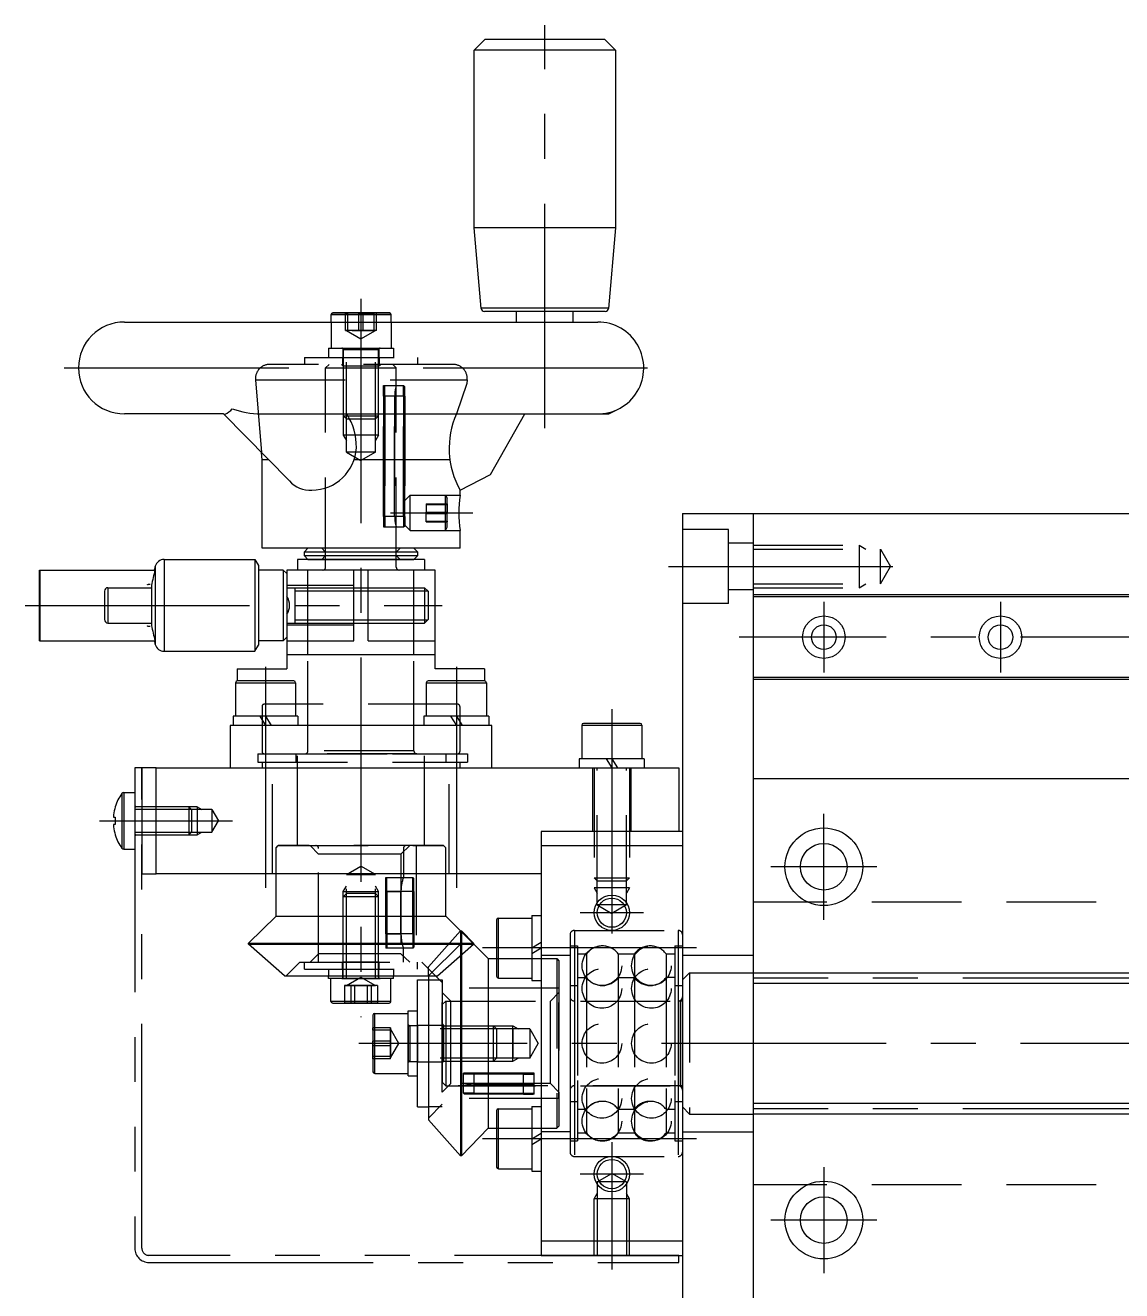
# Model space of a CAD drawing. Extents: x -152 to 423, y -62 to 280.
# Drawn here: x 97.9 to 253, y 100.4 to 279.5 of the extents above; entities that cross this region are included whole.
import ezdxf

# ---------------------------------------------------------------- set-up
doc = ezdxf.new("R2010")
doc.units = 0
for name, pattern in [('CENTER', [50.8, 31.75, -6.35, 6.35, -6.35]), ('DASHED', [19.05, 12.7, -6.35]), ('PHANTOM', [63.5, 31.75, -6.35, 6.35, -6.35, 6.35, -6.35])]:
    doc.linetypes.add(name, pattern=pattern)
doc.layers.get('0').update_dxf_attribs({"linetype": 'CONTINUOUS'})
doc.layers.add('CENTER', color=1, linetype='CENTER')

msp = doc.modelspace()

# ---------------------------------------------------------------- linework, layer by layer
at = {"color": 7, "linetype": 'CONTINUOUS'}
for p, q in [((161.38, 276.04), (162.88, 277.54)), ((161.38, 250.87), (161.38, 276.04)), ((181.37, 276.04), (161.38, 276.04)), ((179.87, 277.54), (162.88, 277.54)), ((179.87, 277.54), (181.37, 276.04)), ((181.37, 276.04), (181.37, 250.87)), ((162.37, 239.46), (161.38, 250.87)), ((181.37, 250.87), (161.38, 250.87)), ((181.37, 250.87), (180.37, 239.46)), ((141.12, 238.59), (149.62, 238.59)), ((141.12, 237.54), (141.12, 238.59)), ((149.37, 238.84), (141.37, 238.84)), ((149.62, 237.54), (149.62, 238.59)), ((180.38, 239.5), (162.37, 239.5)), ((179.92, 239.04), (162.83, 239.04)), ((167.37, 237.54), (167.37, 239.02)), ((175.37, 237.56), (175.37, 239.04)), ((111.87, 237.54), (178.87, 237.54)), ((125.91, 224.54), (111.87, 224.54)), ((135.22, 215.07), (125.91, 224.54)), ((131.16, 224.54), (180.44, 224.54)), ((163.7, 215.96), (168.54, 224.54)), ((180.44, 224.54), (181.84, 225.26)), ((131.37, 218.04), (131.28, 219.07)), ((131.37, 205.54), (131.37, 218.04)), ((132.3, 218.04), (131.37, 218.04)), ((157.94, 218.04), (144.37, 218.04)), ((159.37, 213.75), (163.7, 215.96)), ((159.37, 213.02), (159.37, 213.75)), ((190.85, 210.44), (190.85, 60.44)), ((190.85, 210.44), (420.85, 210.44)), ((200.85, 210.44), (200.85, 60.44)), ((159.37, 205.54), (159.37, 208.05)), ((159.37, 205.54), (131.37, 205.54)), ((137.35, 205.04), (137.85, 205.54)), ((137.35, 205.04), (153.35, 205.04)), ((137.35, 204.44), (137.35, 205.04)), ((153.35, 204.44), (137.35, 204.44)), ((137.35, 204.44), (137.85, 203.94)), ((152.85, 205.54), (137.9, 205.54)), ((150.9, 205.54), (139.8, 205.54)), ((153.35, 205.04), (152.85, 205.54)), ((153.35, 204.44), (152.85, 203.94)), ((153.35, 205.04), (153.35, 204.44)), ((99.85, 192.44), (99.85, 202.44)), ((99.85, 202.44), (99.97, 202.44)), ((99.97, 202.44), (116.23, 202.44)), ((99.97, 192.44), (99.97, 202.44)), ((116.23, 202.97), (116.23, 191.91)), ((117.49, 203.94), (117.49, 190.94)), ((117.49, 203.94), (130.35, 203.94)), ((130.35, 203.94), (130.35, 190.94)), ((130.35, 203.94), (130.85, 203.07)), ((130.85, 203.07), (130.85, 191.81)), ((134.35, 202.44), (130.85, 202.44)), ((134.35, 202.44), (134.35, 192.44)), ((134.35, 202.44), (134.85, 201.94)), ((144.35, 202.44), (134.85, 202.44)), ((134.85, 202.44), (134.85, 201.18)), ((154.35, 203.94), (136.35, 203.94)), ((136.35, 203.94), (136.35, 202.44)), ((137.85, 203.94), (152.85, 203.94)), ((144.35, 192.44), (144.35, 202.44)), ((146.35, 202.44), (144.35, 202.44)), ((146.35, 192.44), (146.35, 202.44)), ((155.85, 202.44), (146.35, 202.44)), ((154.35, 203.94), (154.35, 202.44)), ((155.85, 192.44), (155.85, 202.44)), ((134.85, 201.18), (134.85, 193.7)), ((109.05, 199.44), (109.05, 195.44)), ((109.55, 199.94), (115.73, 199.94)), ((109.55, 199.94), (109.55, 194.94)), ((115.73, 200.28), (115.73, 194.6)), ((144.35, 199.94), (146.35, 199.94)), ((261.35, 198.94), (200.85, 198.94)), ((200.85, 198.94), (200.85, 186.94)), ((261.35, 198.64), (200.85, 198.64)), ((109.55, 194.94), (115.73, 194.94)), ((134.85, 193.7), (134.85, 192.44)), ((144.35, 194.94), (146.35, 194.94)), ((99.85, 192.44), (99.97, 192.44)), ((99.97, 192.44), (116.23, 192.44)), ((130.35, 190.94), (130.85, 191.81)), ((134.35, 192.44), (130.85, 192.44)), ((134.35, 192.44), (134.85, 192.94)), ((134.85, 192.44), (144.35, 192.44)), ((134.85, 192.44), (134.85, 190.44)), ((137.85, 190.44), (137.85, 192.44)), ((146.35, 192.44), (155.85, 192.44)), ((152.85, 190.44), (152.85, 192.44)), ((155.85, 190.44), (155.85, 192.44)), ((117.49, 190.94), (130.35, 190.94)), ((155.85, 190.44), (134.85, 190.44)), ((134.85, 190.44), (134.85, 188.44)), ((155.85, 188.44), (155.85, 190.44)), ((127.85, 188.44), (134.85, 188.44)), ((127.85, 188.44), (127.85, 186.74)), ((162.85, 188.44), (155.85, 188.44)), ((162.85, 188.44), (162.85, 186.74)), ((127.6, 186.49), (127.6, 181.74)), ((127.6, 186.49), (136.1, 186.49)), ((135.85, 186.74), (127.85, 186.74)), ((136.1, 186.49), (136.1, 181.74)), ((154.6, 186.49), (154.6, 181.74)), ((154.6, 186.49), (163.1, 186.49)), ((162.85, 186.74), (154.85, 186.74)), ((163.1, 186.49), (163.1, 181.74)), ((261.35, 187.24), (200.85, 187.24)), ((261.35, 186.94), (200.85, 186.94)), ((136.44, 181.74), (127.25, 181.74)), ((127.25, 181.74), (127.25, 180.44)), ((131.04, 181.74), (131.85, 180.44)), ((131.85, 181.74), (132.66, 180.44)), ((136.44, 181.74), (136.44, 180.44)), ((163.44, 181.74), (154.25, 181.74)), ((154.25, 181.74), (154.25, 180.44)), ((158.04, 181.74), (158.85, 180.44)), ((158.85, 181.74), (159.66, 180.44)), ((163.44, 181.74), (163.44, 180.44)), ((163.85, 180.44), (126.85, 180.44)), ((126.85, 180.44), (126.85, 174.44)), ((163.85, 174.44), (163.85, 180.44)), ((176.6, 180.49), (176.6, 175.74)), ((176.6, 180.49), (180.85, 180.49)), ((180.85, 180.74), (176.85, 180.74)), ((184.85, 180.74), (180.85, 180.74)), ((180.85, 180.49), (185.1, 180.49)), ((185.1, 180.49), (185.1, 175.74)), ((185.45, 175.74), (176.25, 175.74)), ((176.25, 175.74), (176.25, 174.44)), ((180.04, 175.74), (180.85, 174.44)), ((180.85, 175.74), (181.66, 174.44)), ((185.45, 175.74), (185.45, 174.44)), ((114.35, 174.44), (114.35, 159.44)), ((116.35, 174.44), (114.35, 174.44)), ((116.35, 174.44), (190.35, 174.44)), ((116.35, 159.44), (116.35, 174.44)), ((190.35, 174.44), (190.35, 165.44)), ((200.85, 172.94), (261.35, 172.94)), ((111.52, 170.79), (111.52, 166.94)), ((111.81, 170.94), (111.81, 166.94)), ((111.81, 170.94), (113.35, 170.94)), ((113.35, 170.94), (113.35, 166.94)), ((110.58, 168.93), (110.57, 168.93)), ((114.35, 168.94), (113.55, 168.94)), ((110.33, 167.81), (110.33, 167.46)), ((110.33, 167.46), (110.58, 167.46)), ((111.52, 166.94), (111.52, 163.09)), ((111.81, 166.94), (111.81, 162.94)), ((113.35, 166.94), (113.35, 162.94)), ((110.58, 166.43), (110.33, 166.43)), ((110.33, 166.43), (110.33, 166.07)), ((110.57, 164.95), (110.58, 164.96)), ((113.55, 164.94), (114.35, 164.94)), ((190.35, 165.44), (170.85, 165.44)), ((170.85, 165.44), (170.85, 159.44)), ((190.85, 165.44), (190.35, 165.44)), ((170.85, 163.44), (190.85, 163.44)), ((170.85, 163.44), (170.85, 107.44)), ((190.85, 163.44), (190.85, 107.44)), ((111.81, 162.94), (113.35, 162.94)), ((114.35, 159.44), (116.35, 159.44)), ((170.85, 159.44), (116.35, 159.44)), ((133.35, 153.44), (133.35, 159.44)), ((157.35, 153.44), (157.35, 159.44)), ((129.43, 149.65), (133.35, 153.44)), ((133.35, 153.44), (145.35, 153.44)), ((145.35, 153.44), (157.35, 153.44)), ((157.35, 153.44), (163.35, 147.44)), ((164.55, 152.94), (164.55, 144.94)), ((164.8, 144.69), (164.8, 153.19)), ((164.8, 153.19), (169.55, 153.19)), ((169.55, 153.53), (169.55, 144.34)), ((169.55, 153.53), (170.85, 153.53)), ((159.43, 151.37), (159.42, 119.52)), ((159.43, 151.37), (159.56, 151.37)), ((159.56, 151.37), (159.56, 119.52)), ((159.56, 151.37), (161.28, 149.65)), ((129.43, 149.65), (145.35, 149.65)), ((129.43, 149.51), (129.43, 149.65)), ((129.43, 149.51), (145.35, 149.51)), ((134.53, 145), (129.43, 149.51)), ((145.35, 149.65), (161.28, 149.65)), ((145.35, 149.51), (161.28, 149.51)), ((154.91, 145), (159.42, 149.51)), ((161.28, 149.65), (161.28, 149.51)), ((169.55, 148.96), (170.85, 149.77)), ((169.55, 148.15), (170.85, 148.96)), ((163.35, 147.44), (163.35, 123.44)), ((163.35, 147.44), (164.55, 147.44)), ((200.85, 145.44), (261.35, 145.44)), ((134.53, 145), (145.35, 145)), ((140.75, 144.64), (140.75, 145)), ((149.95, 144.64), (140.75, 144.64)), ((141.1, 141.39), (141.1, 144.64)), ((145.35, 145), (154.91, 145)), ((149.6, 141.39), (149.6, 144.64)), ((149.95, 144.64), (149.95, 145)), ((153.35, 126.44), (153.35, 144.44)), ((153.35, 144.44), (154.91, 144.44)), ((154.91, 145), (154.91, 124.62)), ((164.8, 144.69), (169.55, 144.69)), ((169.55, 144.34), (170.85, 144.34)), ((149.6, 141.39), (141.1, 141.39)), ((141.35, 141.14), (149.35, 141.14)), ((152.05, 130.84), (152.05, 140.04)), ((152.05, 140.04), (153.35, 140.04)), ((147.05, 139.44), (147.05, 136.94)), ((147.3, 139.69), (152.05, 139.69)), ((147.3, 137.03), (147.3, 139.69)), ((147.05, 136.94), (147.05, 131.44)), ((147.3, 131.19), (147.3, 137.03)), ((147.3, 131.19), (152.05, 131.19)), ((152.05, 130.84), (153.35, 130.84)), ((153.35, 126.44), (154.91, 126.44)), ((164.55, 125.94), (164.55, 117.94)), ((164.8, 117.69), (164.8, 126.19)), ((164.8, 126.19), (169.55, 126.19)), ((169.55, 126.53), (169.55, 117.34)), ((169.55, 126.53), (170.85, 126.53)), ((261.35, 125.44), (200.85, 125.44)), ((159.42, 119.52), (154.91, 124.62)), ((163.35, 123.44), (159.56, 119.52)), ((163.35, 123.44), (164.55, 123.44)), ((169.55, 121.94), (170.85, 122.75)), ((169.55, 121.13), (170.85, 121.94)), ((159.56, 119.52), (159.42, 119.52)), ((164.8, 117.69), (169.55, 117.69)), ((169.55, 117.34), (170.85, 117.34)), ((190.85, 107.44), (170.85, 107.44)), ((170.85, 107.44), (170.85, 105.44)), ((170.85, 105.44), (190.85, 105.44))]:
    msp.add_line(p, q, dxfattribs=at)
at = {"color": 3, "linetype": 'DASHED'}
for p, q in [((149.6, 238.59), (141.14, 238.59)), ((143.17, 236.34), (143.17, 238.84)), ((143.17, 238.84), (143.48, 238.84)), ((145.04, 238.84), (143.17, 238.84)), ((143.48, 236.34), (143.48, 238.84)), ((145.66, 238.84), (143.48, 238.84)), ((145.04, 236.34), (145.04, 238.84)), ((145.04, 238.84), (147.22, 238.84)), ((145.66, 236.34), (145.66, 238.84)), ((147.53, 238.84), (145.66, 238.84)), ((147.22, 236.34), (147.22, 238.84)), ((147.53, 238.84), (147.22, 238.84)), ((147.53, 236.34), (147.53, 238.84)), ((141.12, 237.54), (141.12, 233.84)), ((149.62, 237.54), (149.62, 233.84)), ((143.17, 236.34), (143.33, 236.34)), ((144.11, 236.34), (143.17, 236.34)), ((144.11, 236.34), (143.31, 236.34)), ((143.31, 236.34), (145.35, 235.16)), ((143.33, 236.34), (143.48, 236.34)), ((144.57, 236.34), (143.33, 236.34)), ((144.57, 236.34), (143.48, 236.34)), ((144.11, 236.34), (146.13, 236.34)), ((145.04, 236.34), (144.11, 236.34)), ((146.6, 236.34), (144.57, 236.34)), ((145.66, 236.34), (144.57, 236.34)), ((145.04, 236.34), (146.13, 236.34)), ((145.35, 235.16), (147.39, 236.34)), ((146.6, 236.34), (145.66, 236.34)), ((146.13, 236.34), (147.38, 236.34)), ((146.13, 236.34), (147.22, 236.34)), ((146.6, 236.34), (147.39, 236.34)), ((147.53, 236.34), (146.6, 236.34)), ((147.38, 236.34), (147.22, 236.34)), ((147.53, 236.34), (147.38, 236.34)), ((140.75, 233.84), (149.95, 233.84)), ((140.75, 233.84), (140.75, 232.54)), ((142.8, 233.84), (142.8, 232.54)), ((142.85, 233.64), (142.85, 221.54)), ((142.85, 233.64), (147.85, 233.64)), ((143.29, 219.14), (143.29, 233.84)), ((147.42, 219.14), (147.42, 233.84)), ((147.85, 221.54), (147.85, 233.64)), ((147.9, 233.84), (147.9, 232.54)), ((149.95, 233.84), (149.95, 232.54)), ((158.4, 231.54), (132.41, 231.54)), ((137.35, 232.54), (153.35, 232.54)), ((137.35, 232.54), (137.35, 231.54)), ((140.35, 231.04), (140.85, 231.54)), ((140.35, 202.84), (140.35, 231.04)), ((140.35, 231.04), (150.35, 231.04)), ((142.6, 231.54), (142.85, 231.29)), ((142.75, 232.54), (142.75, 231.54)), ((147.85, 231.29), (142.85, 231.29)), ((147.85, 231.29), (148.1, 231.54)), ((147.95, 232.54), (147.95, 231.54)), ((150.35, 231.04), (149.85, 231.54)), ((150.35, 202.84), (150.35, 231.04)), ((153.35, 232.54), (153.35, 231.54)), ((130.41, 229.37), (131.28, 219.07)), ((130.41, 229.37), (160.4, 229.37)), ((160.4, 229.37), (160.35, 228.84)), ((148.55, 227.04), (148.55, 228.54)), ((148.55, 228.38), (148.71, 228.54)), ((148.55, 228.54), (151.39, 228.54)), ((148.55, 227.04), (148.55, 228.38)), ((148.71, 227.04), (148.71, 228.54)), ((151.39, 227.04), (151.39, 228.54)), ((151.39, 228.54), (151.55, 228.38)), ((151.55, 227.04), (151.55, 228.38)), ((160.35, 228.84), (158.87, 224.54)), ((148.55, 227.04), (148.55, 210.04)), ((148.55, 210.04), (148.55, 227.04)), ((148.55, 210.04), (148.55, 227.04)), ((148.55, 227.04), (148.55, 210.04)), ((148.71, 227.04), (148.55, 227.04)), ((148.71, 227.04), (148.55, 227.04)), ((150.12, 227.04), (148.55, 227.04)), ((150.12, 227.04), (148.55, 227.04)), ((148.71, 210.04), (148.71, 227.04)), ((148.71, 227.04), (148.71, 210.04)), ((151.39, 227.04), (148.71, 227.04)), ((151.39, 227.04), (148.71, 227.04)), ((150.12, 210.04), (150.12, 227.04)), ((150.12, 227.04), (150.12, 210.04)), ((151.39, 227.04), (151.39, 210.04)), ((151.39, 210.04), (151.39, 227.04)), ((151.55, 227.04), (151.39, 227.04)), ((151.55, 227.04), (151.39, 227.04)), ((151.55, 210.04), (151.55, 227.04)), ((151.55, 227.04), (151.55, 210.04)), ((142.85, 224.27), (147.85, 224.27)), ((143.29, 223.84), (142.85, 224.27)), ((147.85, 224.27), (147.42, 223.84)), ((143.29, 223.84), (147.42, 223.84)), ((147.85, 221.54), (142.85, 221.54)), ((142.85, 221.54), (143.29, 220.79)), ((147.85, 221.54), (147.42, 220.79)), ((143.29, 219.14), (145.35, 217.95)), ((147.42, 219.14), (143.29, 219.14)), ((147.42, 219.14), (145.35, 217.95)), ((151.55, 212.27), (152.32, 213.04)), ((152.32, 208.04), (152.32, 213.04)), ((152.32, 213.04), (159.37, 213.04)), ((154.57, 211.83), (154.57, 210.63)), ((154.57, 211.83), (157.57, 211.83)), ((154.57, 211.83), (154.57, 211.74)), ((154.57, 211.74), (154.57, 210.45)), ((154.57, 211.74), (157.57, 211.74)), ((157.32, 208.04), (157.32, 213.04)), ((157.32, 213.04), (157.57, 212.6)), ((157.57, 208.49), (157.57, 212.6)), ((157.57, 211.83), (157.57, 210.63)), ((157.57, 211.83), (157.57, 211.74)), ((157.57, 211.74), (157.57, 210.45)), ((148.55, 210.04), (148.55, 208.7)), ((148.55, 210.04), (148.55, 208.54)), ((148.55, 210.04), (148.71, 210.04)), ((148.55, 210.04), (148.71, 210.04)), ((150.12, 210.04), (148.55, 210.04)), ((150.12, 210.04), (148.55, 210.04)), ((148.71, 210.04), (148.71, 208.54)), ((151.39, 210.04), (148.71, 210.04)), ((151.39, 210.04), (148.71, 210.04)), ((151.39, 210.04), (151.39, 208.54)), ((151.39, 210.04), (151.55, 210.04)), ((151.39, 210.04), (151.55, 210.04)), ((151.55, 210.04), (151.55, 208.7)), ((154.57, 209.34), (154.57, 210.63)), ((154.57, 210.63), (157.57, 210.63)), ((154.57, 209.25), (154.57, 210.45)), ((154.57, 210.45), (157.57, 210.45)), ((157.57, 209.34), (157.57, 210.63)), ((157.57, 209.25), (157.57, 210.45)), ((148.55, 208.7), (148.71, 208.54)), ((148.55, 208.54), (151.39, 208.54)), ((151.39, 208.54), (151.55, 208.7)), ((151.55, 208.81), (152.32, 208.04)), ((152.32, 208.04), (159.37, 208.04)), ((154.57, 209.34), (157.57, 209.34)), ((154.57, 209.34), (154.57, 209.25)), ((154.57, 209.25), (157.57, 209.25)), ((157.32, 208.04), (157.57, 208.49)), ((157.57, 209.34), (157.57, 209.25)), ((197.35, 208.19), (190.85, 208.19)), ((197.35, 197.69), (197.35, 208.19)), ((200.85, 206.24), (197.35, 206.24)), ((139.8, 205.54), (140.3, 205.04)), ((139.8, 203.94), (140.3, 204.44)), ((150.9, 205.54), (150.4, 205.04)), ((150.9, 203.94), (150.4, 204.44)), ((200.85, 205.94), (215.85, 205.94)), ((200.85, 205.4), (218.85, 205.4)), ((215.85, 205.94), (215.85, 199.94)), ((215.85, 205.94), (216.79, 205.4)), ((218.85, 205.4), (220.27, 202.94)), ((218.85, 200.48), (218.85, 205.4)), ((137.85, 192.44), (137.85, 202.44)), ((152.85, 192.44), (152.85, 202.44)), ((218.85, 200.48), (220.27, 202.94)), ((144.35, 200.24), (134.85, 200.24)), ((134.85, 199.94), (144.35, 199.94)), ((136.05, 194.94), (136.05, 199.94)), ((136.05, 199.51), (144.35, 199.51)), ((146.35, 199.94), (154.35, 199.94)), ((146.35, 199.51), (154.79, 199.51)), ((154.35, 199.94), (154.35, 194.94)), ((154.35, 199.94), (154.85, 199.44)), ((154.85, 199.44), (154.85, 195.44)), ((200.85, 199.64), (197.35, 199.64)), ((200.85, 200.48), (218.85, 200.48)), ((200.85, 199.94), (215.85, 199.94)), ((215.85, 199.94), (216.79, 200.48)), ((197.35, 197.69), (190.85, 197.69)), ((136.05, 195.37), (144.35, 195.37)), ((146.35, 195.37), (154.79, 195.37)), ((154.35, 194.94), (154.85, 195.44)), ((134.85, 194.94), (144.35, 194.94)), ((144.35, 194.64), (134.85, 194.64)), ((146.35, 194.94), (154.35, 194.94)), ((137.85, 176.84), (137.85, 190.44)), ((152.85, 176.84), (152.85, 190.44)), ((131.35, 183.14), (131.35, 176.74)), ((159.05, 183.44), (131.65, 183.44)), ((159.35, 183.14), (159.35, 176.74)), ((130.76, 176.44), (160.41, 176.44)), ((130.76, 176.44), (130.76, 175.24)), ((136.15, 176.44), (136.15, 175.24)), ((136.35, 176.44), (154.31, 176.44)), ((136.35, 163.44), (136.35, 176.44)), ((153.25, 176.44), (137.5, 176.44)), ((152.85, 176.84), (137.9, 176.84)), ((154.35, 163.44), (154.35, 176.44)), ((157.36, 176.44), (157.36, 175.24)), ((160.41, 176.44), (160.41, 175.24)), ((130.76, 175.24), (160.41, 175.24)), ((131.35, 175.24), (131.35, 174.44)), ((132.85, 159.44), (132.85, 174.44)), ((157.85, 159.44), (157.85, 174.44)), ((159.35, 175.24), (159.35, 174.44)), ((178.1, 174.44), (178.1, 165.44)), ((178.35, 174.44), (178.35, 157.44)), ((178.79, 155.04), (178.79, 174.44)), ((182.92, 155.04), (182.92, 174.44)), ((183.35, 174.44), (183.35, 157.44)), ((183.6, 165.44), (183.6, 174.44)), ((122.15, 168.94), (114.35, 168.94)), ((124.25, 168.56), (114.35, 168.56)), ((120.97, 168.94), (120.97, 164.94)), ((121.35, 168.56), (120.97, 168.94)), ((121.35, 168.56), (121.35, 165.32)), ((122.15, 168.94), (122.15, 164.94)), ((122.15, 168.94), (122.81, 168.56)), ((124.25, 168.56), (125.19, 166.94)), ((124.25, 168.56), (124.25, 165.32)), ((124.25, 165.32), (125.19, 166.94)), ((114.35, 165.32), (124.25, 165.32)), ((114.35, 164.94), (122.15, 164.94)), ((121.35, 165.32), (120.97, 164.94)), ((122.15, 164.94), (122.81, 165.32)), ((133.35, 163.14), (133.65, 163.44)), ((133.35, 159.44), (133.35, 163.14)), ((157.05, 163.44), (133.65, 163.44)), ((133.65, 163.44), (157.05, 163.44)), ((138.15, 163.44), (139.35, 162.24)), ((139.35, 146.94), (139.35, 163.04)), ((151.01, 162.24), (152.27, 163.44)), ((151.35, 163.04), (151.35, 158.94)), ((153.15, 163.44), (153.15, 146.94)), ((153.15, 163.44), (153.15, 146.94)), ((157.35, 163.14), (157.05, 163.44)), ((157.35, 159.44), (157.35, 163.14)), ((151.01, 162.24), (139.35, 162.24)), ((151.01, 162.24), (151.01, 148.14)), ((151.01, 162.24), (151.01, 148.14)), ((143.29, 159.34), (145.35, 160.53)), ((147.42, 159.34), (145.35, 160.53)), ((142.85, 156.94), (143.29, 157.69)), ((143.29, 144.64), (143.29, 159.34)), ((143.29, 159.34), (147.42, 159.34)), ((147.42, 144.64), (147.42, 159.34)), ((147.85, 156.94), (147.42, 157.69)), ((148.85, 158.94), (152.69, 158.94)), ((148.85, 156.94), (148.85, 158.94)), ((149.01, 158.94), (148.85, 158.78)), ((148.85, 156.94), (148.85, 158.78)), ((149.01, 156.94), (149.01, 158.94)), ((152.69, 156.94), (152.69, 158.94)), ((152.69, 158.94), (152.85, 158.78)), ((152.85, 156.94), (152.85, 158.78)), ((178.35, 158.87), (183.35, 158.87)), ((178.79, 158.44), (178.35, 158.87)), ((178.79, 158.44), (182.92, 158.44)), ((182.92, 158.44), (183.35, 158.87)), ((142.85, 144.84), (142.85, 156.94)), ((142.85, 156.94), (147.85, 156.94)), ((142.85, 156.2), (143.3, 156.64)), ((147.85, 156.2), (142.85, 156.2)), ((143.25, 156.94), (147.45, 156.94)), ((147.41, 156.64), (143.3, 156.64)), ((147.85, 156.2), (147.41, 156.64)), ((147.85, 144.84), (147.85, 156.94)), ((148.85, 156.94), (148.85, 150.94)), ((148.85, 150.94), (148.85, 156.94)), ((148.85, 150.94), (148.85, 156.94)), ((148.85, 156.94), (148.85, 150.94)), ((148.85, 156.94), (149.01, 156.94)), ((148.85, 156.94), (149.01, 156.94)), ((148.85, 156.94), (151.01, 156.94)), ((148.85, 156.94), (151.01, 156.94)), ((149.01, 150.94), (149.01, 156.94)), ((149.01, 156.94), (149.01, 150.94)), ((152.69, 156.94), (149.01, 156.94)), ((152.69, 156.94), (149.01, 156.94)), ((151.01, 150.94), (151.01, 156.94)), ((151.01, 156.94), (151.01, 150.94)), ((152.69, 156.94), (152.69, 150.94)), ((152.69, 150.94), (152.69, 156.94)), ((152.69, 156.94), (152.85, 156.94)), ((152.69, 156.94), (152.85, 156.94)), ((152.85, 150.94), (152.85, 156.94)), ((152.85, 156.94), (152.85, 150.94)), ((183.35, 157.44), (178.35, 157.44)), ((178.35, 157.44), (178.79, 156.69)), ((183.35, 157.44), (182.92, 156.69)), ((178.79, 155.04), (180.85, 153.85)), ((182.92, 155.04), (178.79, 155.04)), ((182.92, 155.04), (180.85, 153.85)), ((420.85, 155.44), (200.85, 155.44)), ((149.01, 150.94), (148.85, 150.94)), ((149.01, 150.94), (148.85, 150.94)), ((148.85, 150.94), (151.01, 150.94)), ((148.85, 150.94), (151.01, 150.94)), ((148.85, 150.94), (148.85, 149.1)), ((148.85, 150.94), (148.85, 148.94)), ((152.69, 150.94), (149.01, 150.94)), ((152.69, 150.94), (149.01, 150.94)), ((149.01, 150.94), (149.01, 148.94)), ((152.85, 150.94), (152.69, 150.94)), ((152.85, 150.94), (152.69, 150.94)), ((152.69, 150.94), (152.69, 148.94)), ((152.85, 150.94), (152.85, 149.1)), ((154.91, 146.26), (159.42, 151.37)), ((174.95, 150.83), (174.95, 120.05)), ((175.55, 151.44), (175.55, 119.44)), ((175.55, 151.44), (190.25, 151.44)), ((190.25, 151.44), (190.25, 119.44)), ((190.85, 150.83), (190.85, 120.05)), ((148.85, 149.1), (149.01, 148.94)), ((152.69, 148.94), (148.85, 148.94)), ((151.35, 146.94), (151.35, 148.94)), ((152.85, 149.1), (152.69, 148.94)), ((156.17, 145), (161.28, 149.51)), ((174.95, 149.24), (176.01, 149.24)), ((174.95, 149.23), (174.95, 121.65)), ((174.95, 149.23), (174.95, 121.65)), ((176.01, 149.24), (176.01, 121.64)), ((176.01, 149.24), (176.01, 121.64)), ((189.79, 149.24), (189.79, 121.64)), ((189.79, 149.24), (189.79, 121.64)), ((189.79, 149.24), (190.85, 149.24)), ((190.85, 149.23), (190.85, 121.65)), ((190.85, 149.23), (190.85, 121.65)), ((134.78, 145), (136.72, 146.94)), ((136.72, 146.94), (153.98, 146.94)), ((137.35, 145.94), (137.35, 146.94)), ((139.35, 148.14), (138.15, 146.94)), ((151.01, 148.14), (139.35, 148.14)), ((142.75, 145.94), (142.75, 146.94)), ((147.95, 146.94), (142.79, 146.94)), ((142.85, 146.94), (147.85, 146.94)), ((147.95, 145.94), (147.95, 146.94)), ((151.01, 148.14), (152.27, 146.94)), ((153.35, 145.94), (153.35, 146.94)), ((156.85, 144.06), (153.98, 146.94)), ((164.55, 147.44), (173.05, 147.44)), ((170.85, 147.94), (174.95, 147.94)), ((173.05, 147.44), (173.05, 123.44)), ((173.05, 147.44), (173.35, 147.14)), ((173.35, 147.14), (173.35, 123.74)), ((176.01, 148.12), (177.28, 148.12)), ((176.01, 148.11), (176.01, 122.77)), ((177.28, 148.12), (177.28, 122.76)), ((181.76, 148.12), (184.04, 148.12)), ((181.76, 148.12), (181.76, 122.76)), ((184.04, 148.12), (184.04, 122.76)), ((188.52, 148.12), (188.52, 122.76)), ((188.52, 148.12), (189.79, 148.12)), ((189.79, 148.11), (189.79, 122.77)), ((190.85, 147.94), (200.85, 147.94)), ((137.35, 145.94), (154.91, 145.94)), ((140.75, 145.94), (140.75, 145)), ((142.8, 144.64), (142.8, 145.94)), ((147.9, 144.64), (147.9, 145.94)), ((149.95, 145.94), (149.95, 145)), ((154.91, 145), (154.91, 146.26)), ((191.85, 145.44), (190.85, 144.44)), ((191.85, 145.44), (200.85, 145.44)), ((191.85, 145.44), (191.85, 125.44)), ((142.65, 144.64), (148.02, 144.64)), ((147.9, 144.64), (142.8, 144.64)), ((143.01, 143.64), (143.01, 141.14)), ((143.01, 143.64), (143.46, 143.64)), ((143.73, 143.64), (143.01, 143.64)), ((143.31, 143.64), (145.35, 144.82)), ((143.73, 143.64), (143.31, 143.64)), ((143.46, 143.64), (145.08, 143.64)), ((143.46, 143.64), (143.92, 143.64)), ((145.62, 143.64), (143.73, 143.64)), ((144.45, 143.64), (143.73, 143.64)), ((143.92, 143.64), (143.92, 141.14)), ((145.08, 143.64), (143.92, 143.64)), ((144.45, 143.64), (144.45, 141.14)), ((144.45, 143.64), (145.62, 143.64)), ((145.08, 143.64), (146.97, 143.64)), ((146.25, 143.64), (145.08, 143.64)), ((145.35, 144.82), (147.39, 143.64)), ((147.24, 143.64), (145.62, 143.64)), ((145.62, 143.64), (146.79, 143.64)), ((146.25, 143.64), (146.25, 141.14)), ((146.97, 143.64), (146.25, 143.64)), ((146.79, 143.64), (146.79, 141.14)), ((147.24, 143.64), (146.79, 143.64)), ((146.97, 143.64), (147.39, 143.64)), ((147.69, 143.64), (146.97, 143.64)), ((147.69, 143.64), (147.24, 143.64)), ((147.69, 143.64), (147.69, 141.14)), ((154.91, 145), (156.17, 145)), ((154.91, 144.44), (156.85, 144.44)), ((156.85, 144.44), (156.85, 126.44)), ((156.85, 144.06), (156.85, 126.82)), ((174.95, 143.64), (176.01, 143.64)), ((174.95, 143.6), (174.95, 127.29)), ((174.95, 143.6), (174.95, 127.29)), ((176.01, 144.76), (176.01, 126.12)), ((176.01, 144.76), (177.28, 144.76)), ((176.01, 143.6), (176.01, 127.29)), ((176.01, 143.6), (176.01, 127.29)), ((177.28, 144.76), (177.28, 126.12)), ((181.76, 144.76), (184.04, 144.76)), ((181.76, 144.76), (181.76, 126.12)), ((184.04, 144.76), (184.04, 126.12)), ((188.52, 144.76), (188.52, 126.12)), ((189.79, 144.76), (188.52, 144.76)), ((189.79, 144.76), (189.79, 126.12)), ((189.79, 143.64), (190.85, 143.64)), ((189.79, 143.6), (189.79, 127.29)), ((189.79, 143.6), (189.79, 127.29)), ((190.85, 144.43), (190.85, 126.45)), ((190.85, 143.6), (190.85, 127.29)), ((190.85, 143.6), (190.85, 127.29)), ((173.35, 143.24), (156.85, 143.24)), ((173.35, 143.24), (156.85, 143.24)), ((156.85, 142.64), (158.05, 141.44)), ((156.85, 128.52), (156.85, 142.59)), ((172.15, 141.44), (173.35, 142.64)), ((173.35, 128.52), (173.35, 142.59)), ((174.95, 142.03), (174.95, 128.85)), ((190.85, 142.03), (190.85, 128.85)), ((190.85, 129.19), (190.85, 141.69)), ((143.01, 141.14), (143.92, 141.14)), ((144.45, 141.14), (143.01, 141.14)), ((146.25, 141.14), (143.92, 141.14)), ((144.45, 141.14), (146.79, 141.14)), ((147.69, 141.14), (146.25, 141.14)), ((147.69, 141.14), (146.79, 141.14)), ((156.85, 140.94), (157.35, 141.44)), ((156.85, 141.02), (156.85, 130.06)), ((156.85, 140.89), (156.85, 129.94)), ((157.35, 141.44), (190.85, 141.44)), ((157.35, 141.44), (157.35, 129.44)), ((158.05, 129.78), (158.05, 141.44)), ((172.15, 129.78), (172.15, 141.44)), ((175.55, 141.43), (175.55, 129.45)), ((190.25, 141.43), (190.25, 129.45)), ((190.55, 129.45), (190.55, 141.43)), ((152.05, 132.76), (152.05, 138.13)), ((152.05, 137.99), (152.05, 132.89)), ((152.05, 137.99), (153.35, 137.99)), ((152.25, 137.94), (152.25, 132.94)), ((153.35, 138.04), (156.85, 138.04)), ((153.35, 138.02), (153.35, 132.85)), ((153.35, 137.99), (153.35, 132.89)), ((156.85, 138.29), (156.85, 132.83)), ((156.85, 138.19), (157.1, 137.94)), ((157.1, 137.94), (166.85, 137.94)), ((157.1, 132.94), (157.1, 137.94)), ((164.12, 132.94), (164.12, 137.94)), ((164.12, 137.94), (164.55, 137.51)), ((166.85, 132.94), (166.85, 137.94)), ((166.85, 137.94), (167.6, 137.51)), ((149.55, 137.63), (147.05, 137.63)), ((147.05, 137.3), (147.05, 137.63)), ((147.05, 137.63), (147.05, 135.77)), ((149.55, 137.3), (147.05, 137.3)), ((147.05, 137.3), (147.05, 135.11)), ((149.55, 137.46), (149.55, 137.63)), ((149.55, 137.63), (149.55, 136.7)), ((149.55, 136.7), (149.55, 137.48)), ((150.73, 135.44), (149.55, 137.48)), ((149.55, 137.46), (149.55, 136.2)), ((149.55, 137.3), (149.55, 137.46)), ((149.55, 137.3), (149.55, 136.2)), ((149.55, 134.68), (149.55, 136.7)), ((149.55, 136.7), (149.55, 135.77)), ((149.55, 136.2), (149.55, 134.18)), ((149.55, 136.2), (149.55, 135.11)), ((169.25, 137.51), (152.05, 137.51)), ((164.55, 137.51), (164.55, 133.37)), ((166.85, 137.54), (166.85, 133.34)), ((169.25, 137.51), (170.45, 135.44)), ((169.25, 137.51), (169.25, 133.37)), ((149.55, 135.77), (147.05, 135.77)), ((147.05, 133.58), (147.05, 135.77)), ((149.55, 135.11), (147.05, 135.11)), ((147.05, 133.25), (147.05, 135.11)), ((149.55, 134.68), (149.55, 135.77)), ((149.55, 133.4), (150.73, 135.44)), ((149.55, 134.18), (149.55, 135.11)), ((149.55, 133.42), (149.55, 134.68)), ((149.55, 133.58), (149.55, 134.68)), ((169.25, 133.37), (170.45, 135.44)), ((149.55, 133.58), (147.05, 133.58)), ((147.05, 133.25), (147.05, 133.58)), ((149.55, 133.25), (147.05, 133.25)), ((149.55, 134.18), (149.55, 133.4)), ((149.55, 133.25), (149.55, 134.18)), ((149.55, 133.42), (149.55, 133.58)), ((149.55, 133.25), (149.55, 133.42)), ((169.25, 133.37), (152.05, 133.37)), ((152.05, 132.89), (153.35, 132.89)), ((153.35, 132.84), (156.85, 132.84)), ((156.85, 132.69), (157.1, 132.94)), ((157.1, 132.94), (166.85, 132.94)), ((164.55, 133.37), (164.12, 132.94)), ((166.85, 132.94), (167.6, 133.37)), ((161.35, 131.24), (159.85, 131.24)), ((160.01, 131.24), (159.85, 131.08)), ((159.85, 128.4), (159.85, 131.24)), ((161.35, 131.08), (159.85, 131.08)), ((161.35, 131.24), (160.01, 131.24)), ((161.35, 131.24), (169.85, 131.24)), ((169.85, 131.24), (161.35, 131.24)), ((169.85, 131.24), (161.35, 131.24)), ((161.35, 131.08), (161.35, 131.24)), ((161.35, 131.08), (161.35, 131.24)), ((161.35, 129.67), (161.35, 131.24)), ((161.35, 129.67), (161.35, 131.24)), ((169.85, 131.08), (161.35, 131.08)), ((161.35, 128.4), (161.35, 131.08)), ((161.35, 128.4), (161.35, 131.08)), ((168.35, 131.24), (169.69, 131.24)), ((168.35, 131.24), (169.85, 131.24)), ((168.35, 131.24), (168.35, 131.08)), ((168.35, 131.24), (168.35, 131.08)), ((168.35, 129.67), (168.35, 131.24)), ((168.35, 129.67), (168.35, 131.24)), ((168.35, 131.08), (169.85, 131.08)), ((168.35, 128.4), (168.35, 131.08)), ((168.35, 128.4), (168.35, 131.08)), ((169.85, 131.08), (169.69, 131.24)), ((169.85, 128.24), (169.85, 131.24)), ((157.35, 129.44), (156.85, 129.94)), ((158.05, 129.78), (156.85, 128.52)), ((190.85, 129.44), (157.35, 129.44)), ((157.35, 129.44), (190.85, 129.44)), ((172.15, 129.78), (158.05, 129.78)), ((172.15, 129.78), (158.05, 129.78)), ((169.85, 129.67), (161.35, 129.67)), ((161.35, 129.67), (169.85, 129.67)), ((172.15, 129.78), (173.35, 128.52)), ((173.35, 127.64), (156.85, 127.64)), ((173.35, 127.64), (156.85, 127.64)), ((161.35, 128.4), (159.85, 128.4)), ((160.01, 128.24), (159.85, 128.4)), ((161.35, 128.24), (160.01, 128.24)), ((161.35, 128.4), (169.85, 128.4)), ((161.35, 128.24), (161.35, 128.4)), ((161.35, 128.24), (161.35, 128.4)), ((169.85, 128.24), (161.35, 128.24)), ((168.35, 128.4), (168.35, 128.24)), ((168.35, 128.4), (168.35, 128.24)), ((168.35, 128.4), (169.85, 128.4)), ((168.35, 128.24), (169.69, 128.24)), ((169.69, 128.24), (169.85, 128.4)), ((173.35, 127.64), (173.35, 128.52)), ((173.35, 128.52), (173.35, 127.64)), ((174.96, 127.24), (176.01, 127.24)), ((189.79, 127.24), (190.85, 127.24)), ((156.85, 126.82), (154.91, 124.87)), ((156.85, 126.44), (154.91, 126.44)), ((176.01, 126.12), (177.28, 126.12)), ((181.76, 126.12), (184.04, 126.12)), ((188.52, 126.12), (189.78, 126.12)), ((191.85, 125.44), (190.85, 126.44)), ((191.85, 125.44), (200.85, 125.44)), ((173.05, 123.44), (173.35, 123.74)), ((164.55, 123.44), (173.05, 123.44)), ((174.95, 122.94), (170.85, 122.94)), ((176.01, 122.76), (177.28, 122.76)), ((181.76, 122.76), (184.04, 122.76)), ((188.52, 122.76), (189.79, 122.76)), ((190.85, 122.94), (200.85, 122.94)), ((174.95, 121.64), (176.01, 121.64)), ((189.79, 121.64), (190.85, 121.64)), ((175.55, 119.44), (190.25, 119.44)), ((178.79, 115.84), (180.85, 117.03)), ((182.92, 115.84), (180.85, 117.03)), ((178.79, 115.84), (178.79, 105.44)), ((182.92, 115.84), (178.79, 115.84)), ((182.92, 115.84), (182.92, 105.44)), ((420.85, 115.44), (200.85, 115.44)), ((178.35, 113.44), (178.79, 114.19)), ((183.35, 113.44), (178.35, 113.44)), ((178.35, 105.44), (178.35, 113.44)), ((183.35, 113.44), (182.92, 114.19)), ((183.35, 105.44), (183.35, 113.44))]:
    msp.add_line(p, q, dxfattribs=at)
at = {"color": 3, "linetype": 'CONTINUOUS'}
for p, q in [((144.35, 199.51), (146.35, 199.51)), ((144.35, 195.37), (146.35, 195.37)), ((114.35, 168.56), (113.35, 168.56)), ((113.35, 165.32), (114.35, 165.32)), ((261.35, 143.94), (200.85, 143.94)), ((261.35, 126.94), (200.85, 126.94))]:
    msp.add_line(p, q, dxfattribs=at)
at = {"color": 3, "linetype": 'PHANTOM'}
for p, q in [((113.35, 174.44), (113.35, 106.44)), ((114.35, 174.44), (113.35, 174.44)), ((114.35, 174.44), (113.35, 174.44)), ((114.35, 106.44), (114.35, 174.44)), ((190.35, 105.44), (115.35, 105.44)), ((115.35, 104.44), (190.35, 104.44)), ((190.35, 104.44), (190.35, 105.44))]:
    msp.add_line(p, q, dxfattribs=at)
at = {"color": 7, "linetype": 'CONTINUOUS'}
for points in [[(115.12, 200.36, 0), (115.12, 200.37, 0), (115.13, 200.37, 0), (115.13, 200.37, 0), (115.13, 200.37, 0), (115.14, 200.37, 0), (115.14, 200.38, 0), (115.14, 200.38, 0), (115.14, 200.38, 0), (115.15, 200.38, 0), (115.15, 200.38, 0), (115.15, 200.38, 0), (115.16, 200.38, 0), (115.16, 200.39, 0), (115.16, 200.39, 0), (115.17, 200.39, 0), (115.17, 200.39, 0), (115.17, 200.39, 0), (115.17, 200.4, 0), (115.18, 200.4, 0), (115.18, 200.4, 0), (115.18, 200.4, 0), (115.19, 200.4, 0), (115.19, 200.4, 0), (115.19, 200.4, 0), (115.2, 200.41, 0), (115.2, 200.41, 0), (115.2, 200.41, 0), (115.2, 200.41, 0), (115.21, 200.41, 0), (115.21, 200.41, 0), (115.21, 200.41, 0), (115.22, 200.41, 0), (115.22, 200.42, 0), (115.22, 200.42, 0), (115.23, 200.42, 0), (115.23, 200.42, 0), (115.23, 200.42, 0), (115.23, 200.42, 0), (115.24, 200.42, 0), (115.24, 200.42, 0), (115.25, 200.43, 0), (115.25, 200.43, 0), (115.25, 200.43, 0), (115.25, 200.43, 0), (115.26, 200.43, 0), (115.26, 200.43, 0), (115.26, 200.43, 0), (115.27, 200.43, 0), (115.27, 200.43, 0), (115.27, 200.43, 0), (115.28, 200.43, 0), (115.28, 200.43, 0), (115.28, 200.44, 0), (115.28, 200.44, 0), (115.29, 200.44, 0), (115.29, 200.44, 0), (115.29, 200.44, 0), (115.3, 200.44, 0), (115.3, 200.44, 0), (115.3, 200.44, 0), (115.31, 200.44, 0), (115.31, 200.44, 0), (115.31, 200.44, 0), (115.31, 200.44, 0), (115.32, 200.44, 0), (115.32, 200.44, 0), (115.32, 200.44, 0), (115.33, 200.44, 0), (115.33, 200.44, 0), (115.33, 200.44, 0), (115.34, 200.44, 0), (115.34, 200.44, 0), (115.34, 200.44, 0), (115.34, 200.44, 0), (115.35, 200.44, 0), (115.35, 200.44, 0), (115.35, 200.44, 0), (115.36, 200.45, 0), (115.36, 200.45, 0), (115.36, 200.45, 0), (115.37, 200.45, 0), (115.37, 200.45, 0), (115.37, 200.45, 0), (115.38, 200.45, 0), (115.38, 200.45, 0), (115.38, 200.45, 0), (115.39, 200.45, 0), (115.39, 200.45, 0), (115.39, 200.45, 0), (115.39, 200.44, 0), (115.4, 200.44, 0), (115.4, 200.44, 0), (115.4, 200.44, 0), (115.41, 200.44, 0), (115.41, 200.44, 0), (115.41, 200.44, 0), (115.42, 200.44, 0), (115.42, 200.44, 0), (115.42, 200.44, 0), (115.42, 200.44, 0), (115.43, 200.44, 0), (115.43, 200.44, 0), (115.43, 200.44, 0), (115.44, 200.44, 0), (115.44, 200.44, 0), (115.44, 200.44, 0), (115.45, 200.44, 0), (115.45, 200.44, 0), (115.45, 200.44, 0), (115.45, 200.44, 0), (115.46, 200.44, 0), (115.46, 200.44, 0), (115.46, 200.44, 0), (115.47, 200.44, 0), (115.47, 200.43, 0), (115.47, 200.43, 0), (115.48, 200.43, 0), (115.48, 200.43, 0), (115.48, 200.43, 0), (115.49, 200.43, 0), (115.49, 200.43, 0), (115.49, 200.43, 0), (115.5, 200.43, 0), (115.5, 200.43, 0), (115.5, 200.43, 0), (115.5, 200.42, 0), (115.51, 200.42, 0), (115.51, 200.42, 0)], [(115.51, 194.46, 0), (115.51, 194.46, 0), (115.5, 194.46, 0), (115.5, 194.46, 0), (115.5, 194.46, 0), (115.5, 194.46, 0), (115.49, 194.46, 0), (115.49, 194.46, 0), (115.49, 194.45, 0), (115.48, 194.45, 0), (115.48, 194.45, 0), (115.48, 194.45, 0), (115.47, 194.45, 0), (115.47, 194.45, 0), (115.47, 194.45, 0), (115.47, 194.45, 0), (115.46, 194.45, 0), (115.46, 194.45, 0), (115.46, 194.45, 0), (115.45, 194.45, 0), (115.45, 194.44, 0), (115.45, 194.44, 0), (115.44, 194.44, 0), (115.44, 194.44, 0), (115.44, 194.44, 0), (115.44, 194.44, 0), (115.43, 194.44, 0), (115.43, 194.44, 0), (115.43, 194.44, 0), (115.42, 194.44, 0), (115.42, 194.44, 0), (115.42, 194.44, 0), (115.41, 194.44, 0), (115.41, 194.44, 0), (115.41, 194.44, 0), (115.4, 194.44, 0), (115.4, 194.44, 0), (115.4, 194.44, 0), (115.39, 194.44, 0), (115.39, 194.44, 0), (115.39, 194.44, 0), (115.39, 194.44, 0), (115.38, 194.44, 0), (115.38, 194.44, 0), (115.38, 194.44, 0), (115.37, 194.44, 0), (115.37, 194.44, 0), (115.37, 194.44, 0), (115.36, 194.44, 0), (115.36, 194.44, 0), (115.36, 194.44, 0), (115.36, 194.44, 0), (115.35, 194.44, 0), (115.35, 194.44, 0), (115.35, 194.44, 0), (115.34, 194.44, 0), (115.34, 194.44, 0), (115.34, 194.44, 0), (115.33, 194.44, 0), (115.33, 194.44, 0), (115.33, 194.44, 0), (115.33, 194.44, 0), (115.32, 194.44, 0), (115.32, 194.44, 0), (115.31, 194.44, 0), (115.31, 194.44, 0), (115.31, 194.44, 0), (115.31, 194.44, 0), (115.3, 194.44, 0), (115.3, 194.44, 0), (115.3, 194.44, 0), (115.29, 194.45, 0), (115.29, 194.45, 0), (115.29, 194.45, 0), (115.28, 194.45, 0), (115.28, 194.45, 0), (115.28, 194.45, 0), (115.28, 194.45, 0), (115.27, 194.45, 0), (115.27, 194.45, 0), (115.27, 194.45, 0), (115.26, 194.45, 0), (115.26, 194.45, 0), (115.26, 194.46, 0), (115.25, 194.46, 0), (115.25, 194.46, 0), (115.25, 194.46, 0), (115.25, 194.46, 0), (115.24, 194.46, 0), (115.24, 194.46, 0), (115.24, 194.46, 0), (115.23, 194.46, 0), (115.23, 194.46, 0), (115.23, 194.47, 0), (115.22, 194.47, 0), (115.22, 194.47, 0), (115.22, 194.47, 0), (115.22, 194.47, 0), (115.21, 194.47, 0), (115.21, 194.47, 0), (115.21, 194.47, 0), (115.2, 194.48, 0), (115.2, 194.48, 0), (115.2, 194.48, 0), (115.19, 194.48, 0), (115.19, 194.48, 0), (115.19, 194.48, 0), (115.18, 194.48, 0), (115.18, 194.49, 0), (115.18, 194.49, 0), (115.17, 194.49, 0), (115.17, 194.49, 0), (115.17, 194.49, 0), (115.17, 194.49, 0), (115.16, 194.5, 0), (115.16, 194.5, 0), (115.16, 194.5, 0), (115.15, 194.5, 0), (115.15, 194.5, 0), (115.15, 194.5, 0), (115.14, 194.5, 0), (115.14, 194.51, 0), (115.14, 194.51, 0), (115.14, 194.51, 0), (115.13, 194.51, 0), (115.13, 194.51, 0), (115.13, 194.52, 0), (115.12, 194.52, 0), (115.12, 194.52, 0)]]:
    msp.add_polyline3d(points, dxfattribs=at)
for centre, radius in [((210.85, 192.94), 3), ((235.85, 192.94), 3), ((210.85, 192.94), 1.75), ((235.85, 192.94), 1.75), ((210.85, 160.44), 5.5), ((210.85, 160.44), 3.3), ((180.85, 153.94), 2.07), ((180.85, 116.94), 2.07), ((210.85, 110.44), 5.5), ((210.85, 110.44), 3.3)]:
    msp.add_circle(centre, radius, dxfattribs=at)
at = {"color": 3, "linetype": 'CONTINUOUS'}
for centre in [(180.85, 153.94), (180.85, 116.94)]:
    msp.add_circle(centre, 2.5, dxfattribs=at)
at = {"color": 3, "linetype": 'DASHED'}
for centre in [(179.45, 146.44), (186.45, 146.44), (179.45, 143.22), (179.45, 143.22), (186.45, 143.22), (186.45, 143.22), (179.45, 135.44), (179.45, 135.44), (186.45, 135.44), (186.45, 135.44), (179.45, 127.66), (179.45, 127.66), (186.45, 127.66), (186.45, 127.66), (179.45, 124.44), (186.45, 124.44)]:
    msp.add_circle(centre, 2.8, dxfattribs=at)
at = {"color": 7, "linetype": 'CONTINUOUS'}
for centre, radius, start, end in [((141.37, 238.59), 0.25, 90, 180), ((149.37, 238.59), 0.25, 0.0008, 90), ((162.83, 239.5), 0.46, 184.9994, 270), ((179.92, 239.5), 0.46, 270, 354.9944), ((111.87, 231.04), 6.5, 90, 270), ((178.87, 231.04), 6.5, 268.7508, 89.9923), ((126.04, 224.73), 0.227, 235.0582, 293.5673), ((124.61, 227.68), 3.51, 295.6715, 316.2606), ((131.52, 238.2), 13.67, 251.3234, 268.4938), ((136.36, 219.96), 8.34, 358.5007, 33.3329), ((169.88, 219.65), 12.05, 156.0402, 209.3257), ((138.37, 220.09), 6.34, 270.378, 356.8484), ((138.17, 217.67), 3.93, 221.3855, 273.6016), ((175.6, 210.54), 16.41, 171.3196, 188.7173), ((128.26, 198.52), 12.65, 161.9369, 172.0095), ((137.5, 197.44), 21.97, 165.4299, 166.8456), ((117.49, 202.64), 1.3, 90, 165.4299), ((109.55, 199.44), 0.5, 90, 180), ((133.13, 197.44), 2.13, 323.7694, 36.2306), ((109.55, 195.44), 0.5, 180, 270), ((128.26, 196.36), 12.65, 187.9905, 198.0631), ((137.5, 197.44), 21.97, 193.1544, 194.5701), ((117.49, 192.24), 1.3, 194.5701, 270), ((127.85, 186.49), 0.25, 90, 180), ((135.85, 186.49), 0.25, 0, 90), ((154.85, 186.49), 0.25, 90, 180), ((162.85, 186.49), 0.25, 0, 90), ((176.85, 180.49), 0.25, 90, 180), ((184.85, 180.49), 0.25, 0, 90), ((116.75, 166.94), 6.5, 143.6416, 162.1374), ((111.81, 170.58), 0.36, 90, 143.6416), ((116.75, 166.94), 6.48, 162.1649, 172.3032), ((113.55, 169.14), 0.2, 180, 270), ((117.74, 166.94), 7.18, 175.8857, 184.1143), ((116.75, 166.94), 6.48, 187.6968, 197.8351), ((116.75, 166.94), 6.5, 197.8626, 216.3584), ((113.55, 164.74), 0.2, 90, 180), ((111.81, 163.3), 0.36, 216.3584, 270), ((164.8, 152.94), 0.25, 90, 180), ((164.8, 144.94), 0.25, 180, 270), ((141.35, 141.39), 0.25, 180, 270), ((149.35, 141.39), 0.25, 270, 0), ((147.3, 139.44), 0.25, 90, 180), ((147.3, 131.44), 0.25, 180, 270), ((164.8, 125.94), 0.25, 90, 180), ((164.8, 117.94), 0.25, 180, 270)]:
    msp.add_arc(centre, radius, start, end, dxfattribs=at)
at = {"color": 3, "linetype": 'DASHED'}
for centre, radius, start, end in [((142.65, 233.64), 0.2, 0, 90), ((148.05, 233.64), 0.2, 90, 180), ((132.41, 229.54), 2, 89.9996, 185.0002), ((158.4, 229.54), 2, 354.9998, 90.0004), ((155.29, 227.02), 5.17, 162.8239, 179.7189), ((155.32, 210.07), 5.2, 180.3336, 197.1237), ((139.95, 202.84), 0.4, 270, 0), ((150.75, 202.84), 0.4, 180, 270), ((131.65, 183.14), 0.3, 90, 180), ((159.05, 183.14), 0.3, 0, 90), ((131.65, 176.74), 0.3, 180, 270), ((137.45, 176.84), 0.4, 270, 0), ((153.25, 176.84), 0.4, 180, 270), ((159.05, 176.74), 0.3, 270, 0), ((138.95, 163.04), 0.4, 0, 90), ((151.75, 163.04), 0.4, 90, 180), ((157.34, 156.88), 6.33, 161.0466, 179.491), ((157.39, 151), 6.38, 180.5788, 198.872), ((175.55, 150.84), 0.6, 90, 180), ((190.25, 150.84), 0.6, 360, 90), ((179.52, 146.44), 2.8, 36.8699, 143.1301), ((186.28, 146.44), 2.8, 36.8699, 143.1301), ((142.65, 144.84), 0.2, 270, 0), ((148.05, 144.84), 0.2, 180, 270), ((179.52, 146.44), 2.8, 216.8699, 323.1301), ((186.28, 146.44), 2.8, 216.8699, 323.1301), ((175.55, 142.04), 0.6, 180, 270), ((190.25, 142.04), 0.6, 270, 0), ((190.55, 141.74), 0.3, 270, 0), ((152.25, 138.14), 0.2, 180, 270), ((152.25, 132.74), 0.2, 90, 180), ((161.38, 124.49), 5.18, 90.3147, 107.1701), ((175.55, 128.84), 0.6, 90, 180), ((190.25, 128.84), 0.6, 360, 90), ((190.55, 129.14), 0.3, 0, 90), ((179.52, 124.44), 2.8, 36.8699, 143.1301), ((186.28, 124.44), 2.8, 36.8699, 143.1301), ((179.52, 124.44), 2.8, 216.8699, 323.1301), ((186.28, 124.44), 2.8, 216.8699, 323.1301), ((175.55, 120.04), 0.6, 180, 270), ((190.25, 120.04), 0.6, 270, 0)]:
    msp.add_arc(centre, radius, start, end, dxfattribs=at)
at = {"color": 3, "linetype": 'PHANTOM'}
for radius in [2, 1]:
    msp.add_arc((115.35, 106.44), radius, 180, 270, dxfattribs=at)
at = {"layer": 'CENTER', "color": 1, "linetype": 'CENTER'}
for p, q in [((171.37, 222.54), (171.37, 279.54)), ((145.35, 240.84), (145.35, 139.14)), ((103.37, 231.04), (187.37, 231.04)), ((149.55, 210.54), (161.18, 210.54)), ((188.85, 202.94), (222.27, 202.94)), ((97.85, 197.44), (156.85, 197.44)), ((210.85, 197.94), (210.85, 187.94)), ((235.85, 197.94), (235.85, 187.94)), ((422.85, 192.94), (198.85, 192.94)), ((131.85, 188.74), (131.85, 157.44)), ((158.85, 188.74), (158.85, 157.44)), ((180.85, 182.74), (180.85, 149.44)), ((108.33, 166.94), (127.19, 166.94)), ((210.85, 152.94), (210.85, 167.94)), ((218.35, 160.44), (203.35, 160.44)), ((185.35, 153.94), (176.35, 153.94)), ((192.85, 148.96), (162.55, 148.96)), ((363.85, 144.69), (200.85, 144.69)), ((422.85, 135.44), (145.05, 135.44)), ((363.85, 126.19), (200.85, 126.19)), ((192.85, 121.94), (162.55, 121.94)), ((180.85, 121.44), (180.85, 103.44)), ((185.35, 116.94), (176.35, 116.94)), ((210.85, 117.94), (210.85, 102.94)), ((218.35, 110.44), (203.35, 110.44))]:
    msp.add_line(p, q, dxfattribs=at)

doc.saveas('drawing.dxf')
